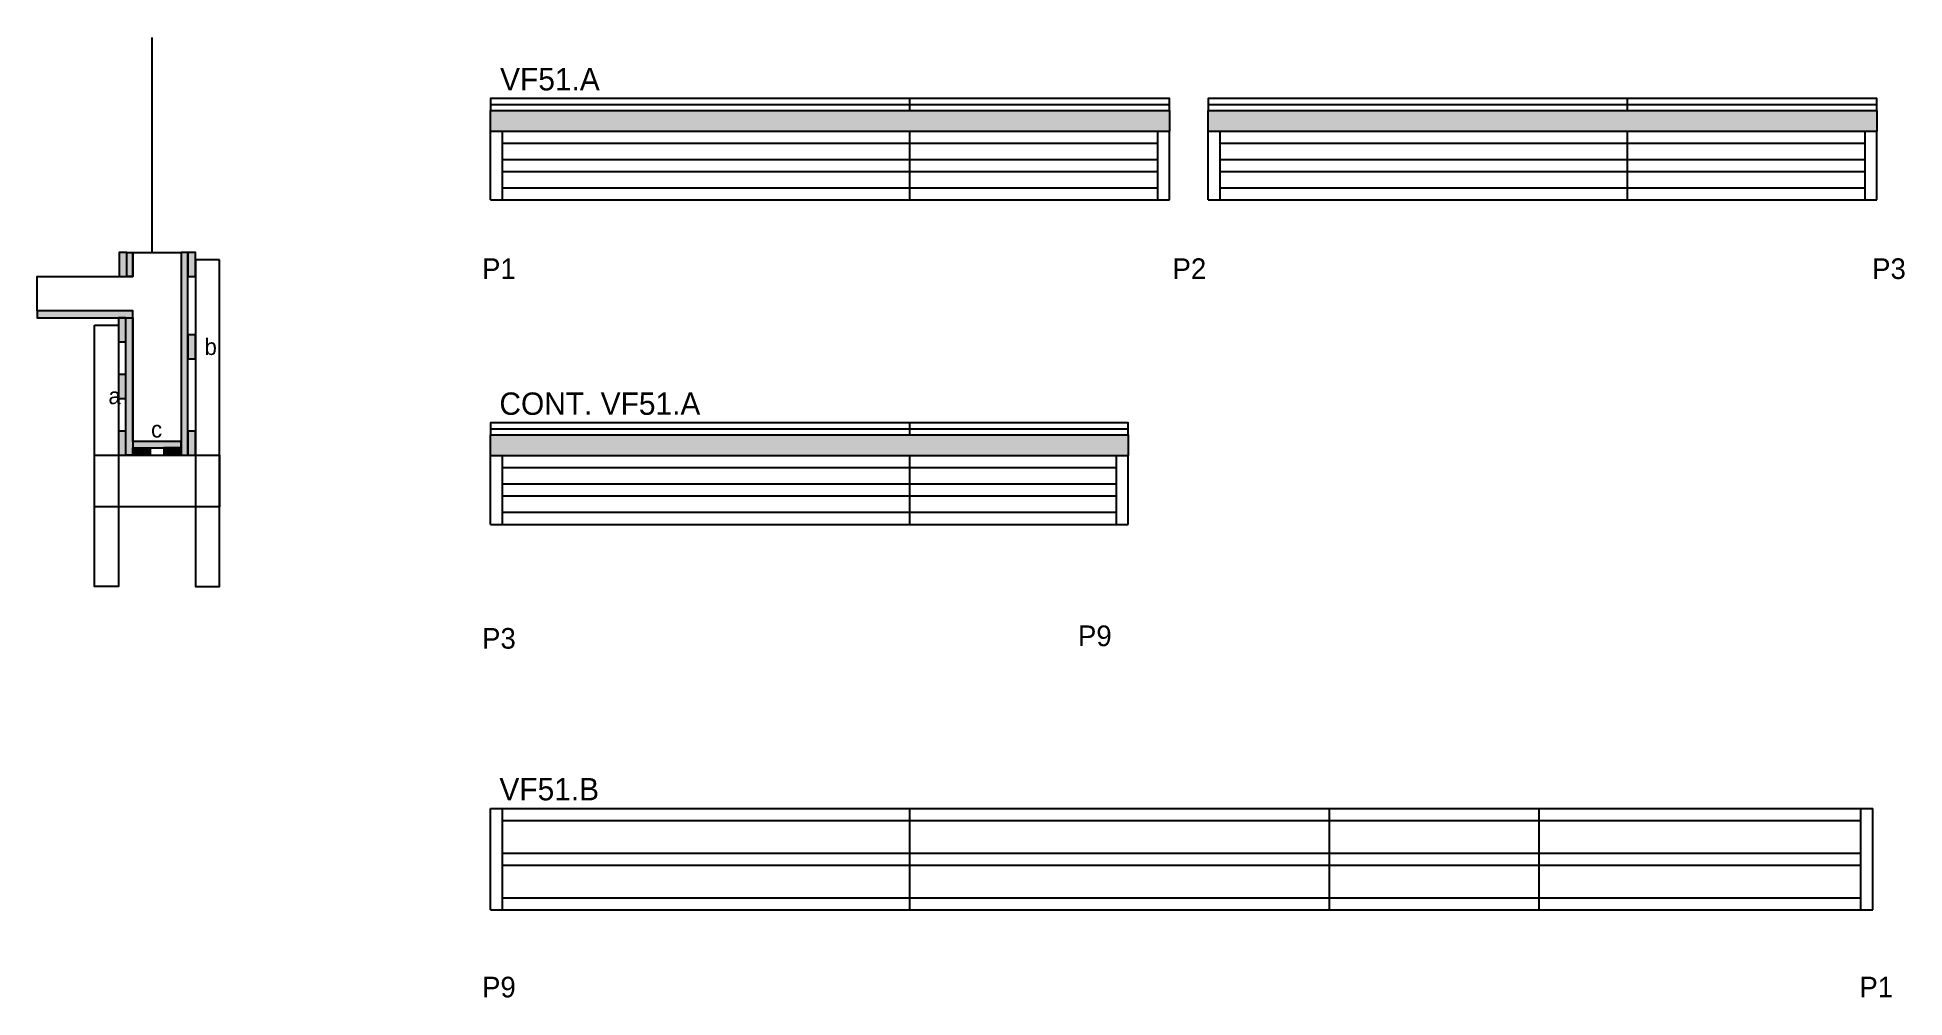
# Model space of a CAD drawing. Header units: metres. Extents: x 4317 to 5403, y 8934 to 9492.
import ezdxf

# ---------------------------------------------------------------- set-up
doc = ezdxf.new("R2010")
doc.units = ezdxf.units.M
for name, color, linetype in [('5', 7, 'Continuous'), ('CONCRETO', 7, 'Continuous'), ('COTA', 7, 'Continuous'), ('detalhes', 7, 'Continuous'), ('Hachura', 7, 'Continuous'), ('Madeira', 7, 'Continuous'), ('Painéis', 7, 'Continuous'), ('SARR_2.2x7', 7, 'Continuous'), ('SARR_3.5x7', 7, 'Continuous'), ('Texto Seção', 7, 'Continuous')]:
    doc.layers.add(name, color=color, linetype=linetype)

msp = doc.modelspace()

# ---------------------------------------------------------------- hatches: boundary and pattern name
at = {"layer": 'COTA'}
h = msp.add_hatch(color=7, dxfattribs=at)
h.dxf.hatch_style = 1
h.paths.add_polyline_path([(4975.6, 9449.6), (4580.6, 9449.6), (4580.6, 9437.6), (4975.6, 9437.6), (4975.6, 9449.6)])
h = msp.add_hatch(color=7, dxfattribs=at)
h.dxf.hatch_style = 1
h.paths.add_polyline_path([(5387, 9449.6), (4998, 9449.6), (4998, 9449.6), (4998, 9437.6), (4998, 9437.6), (5387, 9437.6), (5387, 9437.6), (5387, 9449.6)])
h = msp.add_hatch(color=7, dxfattribs=at)
h.dxf.hatch_style = 1
h.paths.add_polyline_path([(4951.6, 9248.9), (4951.6, 9260.9), (4951.6, 9260.9), (4580.6, 9260.9), (4580.6, 9260.9), (4580.6, 9248.9), (4580.6, 9248.9), (4951.6, 9248.9)])
at = {"layer": 'Hachura'}
h = msp.add_hatch(color=7, dxfattribs=at)
h.dxf.hatch_style = 1
h.paths.add_polyline_path([(4364.6, 9353.1), (4369, 9353.1), (4369, 9353.1), (4369, 9367.1), (4369, 9367.1), (4364.6, 9367.1), (4364.6, 9367.1), (4364.6, 9353.1)])
h = msp.add_hatch(color=7, dxfattribs=at)
h.dxf.hatch_style = 1
h.paths.add_polyline_path([(4369, 9367.1), (4372.6, 9367.1), (4372.6, 9367.1), (4372.6, 9353.1), (4372.6, 9353.1), (4369, 9353.1), (4369, 9353.1), (4369, 9367.1)])
h = msp.add_hatch(color=7, dxfattribs=at)
h.dxf.hatch_style = 1
h.paths.add_polyline_path([(4404.6, 9367.1), (4400.6, 9367.1), (4400.6, 9367.1), (4400.6, 9249.1), (4400.6, 9249.1), (4404.6, 9249.1), (4404.6, 9249.1), (4404.6, 9367.1)])
h = msp.add_hatch(color=7, dxfattribs=at)
h.dxf.hatch_style = 1
h.paths.add_polyline_path([(4404.6, 9353.1), (4409, 9353.1), (4409, 9353.1), (4409, 9367.1), (4409, 9367.1), (4404.6, 9367.1), (4404.6, 9367.1), (4404.6, 9353.1)])
h = msp.add_hatch(color=7, dxfattribs=at)
h.dxf.hatch_style = 1
h.paths.add_polyline_path([(4372.6, 9329.1), (4372.6, 9333.1), (4372.6, 9333.1), (4317, 9333.1), (4317, 9333.1), (4317, 9329.1), (4317, 9329.1), (4372.6, 9329.1)])
h = msp.add_hatch(color=7, dxfattribs=at)
h.dxf.hatch_style = 1
h.paths.add_polyline_path([(4364.2, 9315.1), (4368.6, 9315.1), (4368.6, 9315.1), (4368.6, 9329.1), (4368.6, 9329.1), (4364.2, 9329.1), (4364.2, 9329.1), (4364.2, 9315.1)])
h = msp.add_hatch(color=7, dxfattribs=at)
h.dxf.hatch_style = 1
h.paths.add_polyline_path([(4372.6, 9329.1), (4368.6, 9329.1), (4368.6, 9329.1), (4368.6, 9249.1), (4368.6, 9249.1), (4372.6, 9249.1), (4372.6, 9249.1), (4372.6, 9329.1)])
h = msp.add_hatch(color=7, dxfattribs=at)
h.dxf.hatch_style = 1
h.paths.add_polyline_path([(4404.6, 9305.1), (4409, 9305.1), (4409, 9305.1), (4409, 9319.1), (4409, 9319.1), (4404.6, 9319.1), (4404.6, 9319.1), (4404.6, 9305.1)])
h = msp.add_hatch(color=7, dxfattribs=at)
h.dxf.hatch_style = 1
h.paths.add_polyline_path([(4364.2, 9282.1), (4368.6, 9282.1), (4368.6, 9282.1), (4368.6, 9296.1), (4368.6, 9296.1), (4364.2, 9296.1), (4364.2, 9296.1), (4364.2, 9282.1)])
h = msp.add_hatch(color=7, dxfattribs=at)
h.dxf.hatch_style = 1
h.paths.add_polyline_path([(4364.2, 9249.1), (4368.6, 9249.1), (4368.6, 9249.1), (4368.6, 9263.1), (4368.6, 9263.1), (4364.2, 9263.1), (4364.2, 9263.1), (4364.2, 9249.1)])
h = msp.add_hatch(color=7, dxfattribs=at)
h.dxf.hatch_style = 1
h.paths.add_polyline_path([(4400.6, 9253.5), (4400.6, 9257.1), (4400.6, 9257.1), (4372.6, 9257.1), (4372.6, 9257.1), (4372.6, 9253.5), (4372.6, 9253.5), (4400.6, 9253.5)])
h = msp.add_hatch(color=7, dxfattribs=at)
h.dxf.hatch_style = 1
h.paths.add_polyline_path([(4404.6, 9249.1), (4409, 9249.1), (4409, 9249.1), (4409, 9263.1), (4409, 9263.1), (4404.6, 9263.1), (4404.6, 9263.1), (4404.6, 9249.1)])
h = msp.add_hatch(color=7, dxfattribs=at)
h.dxf.hatch_style = 1
h.paths.add_polyline_path([(4372.6, 9249.1), (4372.6, 9253.5), (4372.6, 9253.5), (4382.6, 9253.5), (4382.6, 9253.5), (4382.6, 9249.1), (4382.6, 9249.1), (4372.6, 9249.1)])
h = msp.add_hatch(color=7, dxfattribs=at)
h.dxf.hatch_style = 1
h.paths.add_polyline_path([(4400.6, 9249.1), (4400.6, 9253.5), (4400.6, 9253.5), (4390.6, 9253.5), (4390.6, 9253.5), (4390.6, 9249.1), (4390.6, 9249.1), (4400.6, 9249.1)])

# ---------------------------------------------------------------- linework, layer by layer
at = {"layer": 'CONCRETO', "color": 7, "lineweight": 25}
msp.add_lwpolyline([(4317, 9333.1), (4317, 9353.1), (4372.6, 9353.1), (4372.6, 9367.1), (4400.6, 9367.1), (4400.6, 9257.1), (4372.6, 9257.1), (4372.6, 9333.1)], close=True, dxfattribs=at)
at = {"layer": 'COTA', "color": 7, "lineweight": 25}
for p, q in [((4580.6, 9437.6), (4580.6, 9449.6)), ((4975.6, 9449.6), (4975.6, 9437.6)), ((4998, 9437.6), (4998, 9449.6)), ((5387, 9449.6), (5387, 9437.6)), ((4580.6, 9248.9), (4580.6, 9260.9)), ((4951.6, 9260.9), (4951.6, 9248.9))]:
    msp.add_line(p, q, dxfattribs=at)
at = {"layer": 'Defpoints', "color": 7, "lineweight": 25}
msp.add_line((4383.8, 9367.1), (4383.8, 9492.1), dxfattribs=at)
at = {"layer": 'Madeira', "color": 7, "lineweight": 25}
for points in [[(4364.6, 9353.1), (4369, 9353.1), (4369, 9367.1), (4364.6, 9367.1)], [(4404.6, 9353.1), (4409, 9353.1), (4409, 9367.1), (4404.6, 9367.1)], [(4364.2, 9315.1), (4368.6, 9315.1), (4368.6, 9329.1), (4364.2, 9329.1)], [(4404.6, 9305.1), (4409, 9305.1), (4409, 9319.1), (4404.6, 9319.1)], [(4364.2, 9282.1), (4368.6, 9282.1), (4368.6, 9296.1), (4364.2, 9296.1)], [(4364.2, 9249.1), (4368.6, 9249.1), (4368.6, 9263.1), (4364.2, 9263.1)], [(4404.6, 9249.1), (4409, 9249.1), (4409, 9263.1), (4404.6, 9263.1)], [(4372.6, 9249.1), (4372.6, 9253.5), (4382.6, 9253.5), (4382.6, 9249.1)], [(4400.6, 9249.1), (4400.6, 9253.5), (4390.6, 9253.5), (4390.6, 9249.1)]]:
    msp.add_lwpolyline(points, close=True, dxfattribs=at)
at = {"layer": 'Painéis', "color": 7, "lineweight": 25}
for p, q in [((4824.6, 9449.6), (4824.6, 9456.6)), ((5242, 9449.6), (5242, 9456.6)), ((4580.6, 9437.6), (4975.6, 9437.6)), ((4580.6, 9397.6), (4580.6, 9437.6)), ((4824.6, 9397.6), (4824.6, 9437.6)), ((4975.6, 9397.6), (4975.6, 9437.6)), ((4998, 9437.6), (5387, 9437.6)), ((4998, 9397.6), (4998, 9437.6)), ((5242, 9397.6), (5242, 9437.6)), ((5387, 9397.6), (5387, 9437.6)), ((4580.6, 9397.6), (4975.6, 9397.6)), ((4998, 9397.6), (5387, 9397.6)), ((4824.6, 9260.9), (4824.6, 9267.9)), ((4580.6, 9248.9), (4951.6, 9248.9)), ((4580.6, 9208.9), (4580.6, 9248.9)), ((4824.6, 9208.9), (4824.6, 9248.9)), ((4951.6, 9208.9), (4951.6, 9248.9)), ((4580.6, 9208.9), (4951.6, 9208.9)), ((4580.6, 9043.7), (5384.6, 9043.7)), ((4580.6, 8984.7), (4580.6, 9043.7)), ((4824.6, 8984.7), (4824.6, 9043.7)), ((5068.6, 8984.7), (5068.6, 9043.7)), ((5068.6, 8984.7), (5068.6, 9043.7)), ((5190.6, 8984.7), (5190.6, 9043.7)), ((5190.6, 8984.7), (5190.6, 9043.7)), ((5384.6, 8984.7), (5384.6, 9043.7)), ((4580.6, 8984.7), (5384.6, 8984.7))]:
    msp.add_line(p, q, dxfattribs=at)
for points in [[(4580.6, 9449.6), (4975.6, 9449.6), (4975.6, 9456.6), (4580.6, 9456.6)], [(4998, 9449.6), (5387, 9449.6), (5387, 9456.6), (4998, 9456.6)], [(4369, 9367.1), (4372.6, 9367.1), (4372.6, 9353.1), (4369, 9353.1)], [(4404.6, 9367.1), (4400.6, 9367.1), (4400.6, 9249.1), (4404.6, 9249.1)], [(4372.6, 9329.1), (4372.6, 9333.1), (4317, 9333.1), (4317, 9329.1)], [(4368.6, 9329.1), (4372.6, 9329.1), (4372.6, 9249.1), (4368.6, 9249.1)], [(4580.6, 9260.9), (4951.6, 9260.9), (4951.6, 9267.9), (4580.6, 9267.9)], [(4400.6, 9253.5), (4400.6, 9257.1), (4372.6, 9257.1), (4372.6, 9253.5)]]:
    msp.add_lwpolyline(points, close=True, dxfattribs=at)
at = {"layer": 'SARR_2.2x7', "color": 7, "lineweight": 25}
for p, q in [((4580.6, 9453.1), (4824.6, 9453.1)), ((4824.6, 9453.1), (4975.6, 9453.1)), ((4998, 9453.1), (5242, 9453.1)), ((5242, 9453.1), (5387, 9453.1)), ((4587.6, 9397.6), (4587.6, 9437.6)), ((4587.6, 9430.6), (4824.6, 9430.6)), ((4824.6, 9430.6), (4968.7, 9430.6)), ((4968.7, 9397.6), (4968.7, 9437.6)), ((5005, 9397.6), (5005, 9437.6)), ((5005, 9430.6), (5242, 9430.6)), ((5242, 9430.6), (5380.1, 9430.6)), ((5380.1, 9397.6), (5380.1, 9437.6)), ((4587.6, 9421.1), (4824.6, 9421.1)), ((4824.6, 9421.1), (4968.7, 9421.1)), ((5005, 9421.1), (5242, 9421.1)), ((5242, 9421.1), (5380.1, 9421.1)), ((4587.6, 9414.1), (4824.6, 9414.1)), ((4824.6, 9414.1), (4968.7, 9414.1)), ((5005, 9414.1), (5242, 9414.1)), ((5242, 9414.1), (5380.1, 9414.1)), ((4587.6, 9404.6), (4824.6, 9404.6)), ((4824.6, 9404.6), (4968.7, 9404.6)), ((5005, 9404.6), (5242, 9404.6)), ((5242, 9404.6), (5380.1, 9404.6)), ((4580.6, 9264.4), (4824.6, 9264.4)), ((4824.6, 9264.4), (4951.6, 9264.4)), ((4587.6, 9208.9), (4587.6, 9248.9)), ((4944.7, 9208.9), (4944.7, 9248.9)), ((4587.6, 9241.9), (4824.6, 9241.9)), ((4587.6, 9232.4), (4824.6, 9232.4)), ((4824.6, 9241.9), (4944.7, 9241.9)), ((4824.6, 9232.4), (4944.7, 9232.4)), ((4587.6, 9225.4), (4824.6, 9225.4)), ((4824.6, 9225.4), (4944.7, 9225.4)), ((4587.6, 9215.9), (4824.6, 9215.9)), ((4824.6, 9215.9), (4944.7, 9215.9)), ((4587.6, 8984.7), (4587.6, 9043.7)), ((4587.6, 9036.7), (4824.6, 9036.7)), ((4824.6, 9036.7), (5068.6, 9036.7)), ((5068.6, 9036.7), (5190.6, 9036.7)), ((5190.6, 9036.7), (5377.7, 9036.7)), ((5377.7, 8984.7), (5377.7, 9043.7)), ((4587.6, 9017.7), (4824.6, 9017.7)), ((4824.6, 9017.7), (5068.6, 9017.7)), ((5068.6, 9017.7), (5190.6, 9017.7)), ((5190.6, 9017.7), (5377.7, 9017.7)), ((4587.6, 9010.7), (4824.6, 9010.7)), ((4824.6, 9010.7), (5068.6, 9010.7)), ((5068.6, 9010.7), (5190.6, 9010.7)), ((5190.6, 9010.7), (5377.7, 9010.7)), ((4587.6, 8991.7), (4824.6, 8991.7)), ((4824.6, 8991.7), (5068.6, 8991.7)), ((5068.6, 8991.7), (5190.6, 8991.7)), ((5190.6, 8991.7), (5377.7, 8991.7))]:
    msp.add_line(p, q, dxfattribs=at)
at = {"layer": 'SARR_3.5x7', "color": 7, "lineweight": 25}
for points in [[(4423, 9362.7), (4409, 9362.7), (4409, 9172.7), (4423, 9172.7)], [(4350.2, 9324.7), (4364.2, 9324.7), (4364.2, 9172.7), (4350.2, 9172.7)], [(4350.2, 9249.1), (4423, 9249.1), (4423, 9219.1), (4350.2, 9219.1)]]:
    msp.add_lwpolyline(points, close=True, dxfattribs=at)

# ---------------------------------------------------------------- texts
at = {"layer": '5', "color": 7, "lineweight": 25}
for s, p in [('P1', (4575.7, 9351.6)), ('P2', (4977.3, 9351.6)), ('P3', (5384.2, 9351.6)), ('P3', (4575.7, 9136.6)), ('P9', (4922.3, 9138.1)), ('P9', (4575.7, 8933.8)), ('P1', (5376.8, 8933.8))]:
    msp.add_text(s, height=12, dxfattribs=at).set_placement(p)
at = {"layer": 'detalhes', "color": 7, "lineweight": 25}
for s, p in [('b', (4414.3, 9307.4)), ('a', (4358.4, 9278.8)), ('c', (4383.2, 9259.4))]:
    msp.add_text(s, height=9.6, dxfattribs=at).set_placement(p)
at = {"layer": 'Texto Seção', "color": 7, "lineweight": 25}
for s, p in [('VF51.A', (4586.2, 9461.3)), ('CONT. VF51.A', (4585.8, 9272.6)), ('VF51.B', (4585.8, 9048.4))]:
    msp.add_text(s, height=13, dxfattribs=at).set_placement(p)

doc.saveas('drawing.dxf')
